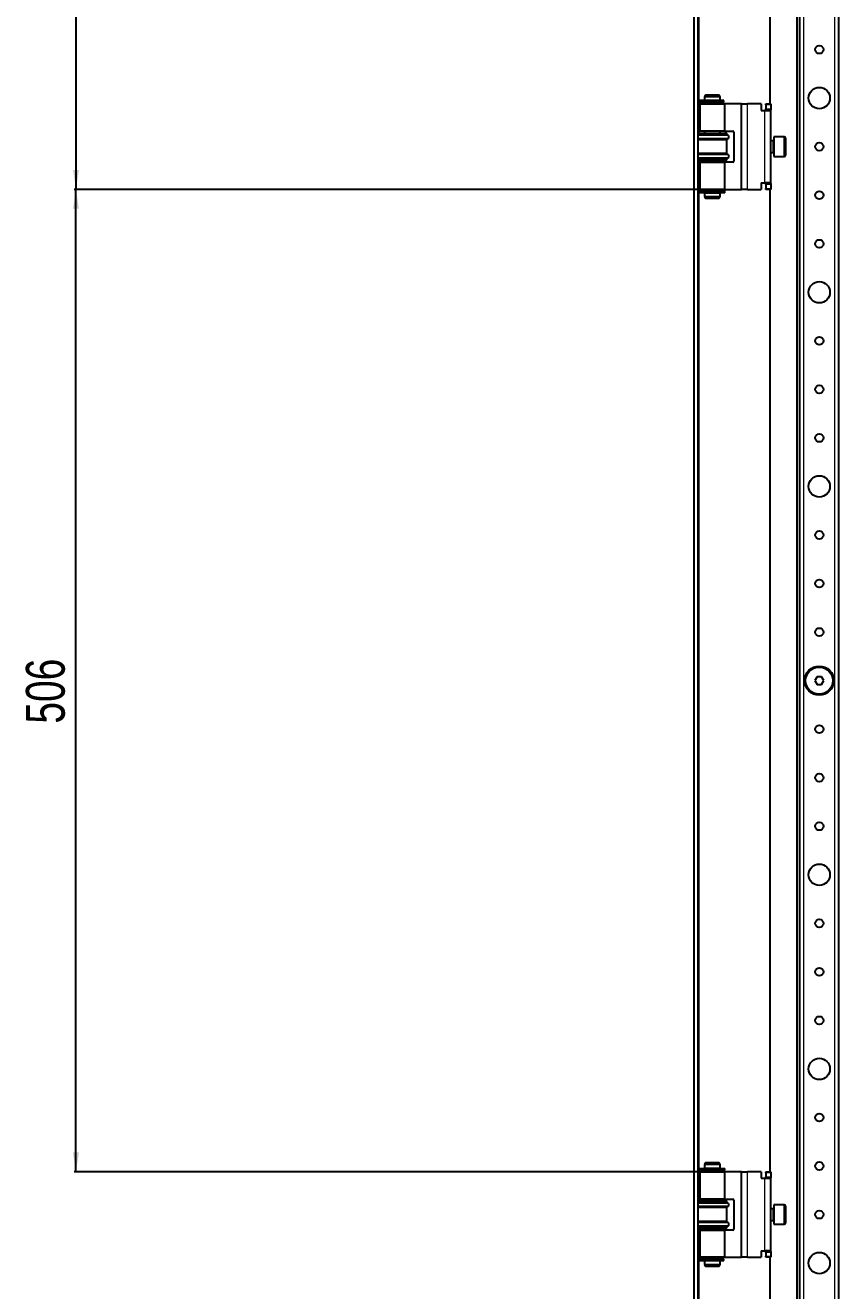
# Model space of a CAD drawing. Header units: millimetres. Extents: x -1414 to 3358, y -1920 to 1219.
# Drawn here: x -1414 to -995, y -535 to 116 of the extents above; entities that cross this region are included whole.
import ezdxf

# ---------------------------------------------------------------- set-up
doc = ezdxf.new("R2010")
doc.units = ezdxf.units.MM
doc.layers.add('FORMAT', color=7, linetype='Continuous')
doc.styles.add('SLDTEXTSTYLE0', font='TXT', dxfattribs={"width": 0.75})
doc.dimstyles.new('SLDDIMSTYLE0', dxfattribs={"dimtxt": 20, "dimasz": 10, "dimexe": 0, "dimexo": 0.0625, "dimgap": 5, "dimtad": 2, "dimdec": 1, "dimrnd": 1e-09, "dimzin": 12, "dimdsep": 46, "dimtxsty": 'SLDTEXTSTYLE0', "dimsah": 1, "dimcen": 0.09, "dimadec": 0, "dimazin": 3, "dimtfac": 1, "dimtofl": 0, "dimtmove": 0, "dimatfit": 3, "dimfxl": 0, "dimfrac": 2, "dimtolj": 1, "dimtzin": 12, "dimarcsym": 0})

# ---------------------------------------------------------------- blocks, each defined once
blk = doc.blocks.new('_D_9')
at = {"layer": 'FORMAT'}
for p, q in [((-1066.4, 650.78), (-1388.59, 650.78)), ((-1387.59, 650.78), (-1387.59, 31.78)), ((-1059.95, 31.78), (-1388.59, 31.78))]:
    blk.add_line(p, q, dxfattribs=at)
for points in [[(-1387.59, 650.78), (-1389.12, 640.78), (-1386.05, 640.78)], [(-1387.59, 31.78), (-1386.05, 41.78), (-1389.12, 41.78)]]:
    blk.add_solid(points, dxfattribs=at)
at = {"layer": 'FORMAT', "insert": (-1413.37, 319.12), "char_height": 20, "attachment_point": 1, "rotation": 90, "style": 'SLDTEXTSTYLE0'}
blk.add_mtext('619', dxfattribs=at)
blk = doc.blocks.new('_D_10')
at = {"layer": 'FORMAT'}
for p, q in [((-1059.95, 31.78), (-1388.59, 31.78)), ((-1387.59, -474.22), (-1387.59, 31.78)), ((-1059.95, -474.22), (-1388.59, -474.22))]:
    blk.add_line(p, q, dxfattribs=at)
for points in [[(-1387.59, 31.78), (-1389.12, 21.78), (-1386.05, 21.78)], [(-1387.59, -474.22), (-1386.05, -464.22), (-1389.12, -464.22)]]:
    blk.add_solid(points, dxfattribs=at)
at = {"layer": 'FORMAT', "insert": (-1413.37, -243.38), "char_height": 20, "attachment_point": 1, "rotation": 90, "style": 'SLDTEXTSTYLE0'}
blk.add_mtext('506', dxfattribs=at)

msp = doc.modelspace()

# ---------------------------------------------------------------- linework, layer by layer
at = {"color": 7, "linetype": 'Continuous', "lineweight": 25}
for p, q in [((-1069.44, 756.28), (-1069.44, -1198.72)), ((-1067.44, 756.28), (-1067.44, -1198.72)), ((-1016.44, 724.78), (-1016.44, -1167.22)), ((-1014.94, -1138.72), (-1014.94, 696.28)), ((-994.94, -1138.72), (-994.94, 696.28)), ((-1030.44, 606.78), (-1030.44, 75.78)), ((-1063.36, 80.53), (-1063.94, 79.53)), ((-1063.94, 79.53), (-1063.94, 77.53)), ((-1060.47, 79.53), (-1063.94, 79.53)), ((-1063.36, 80.53), (-1060.39, 80.53)), ((-1055.94, 79.53), (-1060.47, 79.53)), ((-1060.39, 80.53), (-1056.52, 80.53)), ((-1055.94, 79.53), (-1056.52, 80.53)), ((-1055.94, 77.53), (-1055.94, 79.53)), ((-1067.09, 77.48), (-1067.09, 76.58)), ((-1054.1, 77.48), (-1067.09, 77.48)), ((-1054.1, 76.58), (-1067.09, 76.58)), ((-1066.39, 75.78), (-1066.39, 61.78)), ((-1066.39, 75.78), (-1053.49, 75.78)), ((-1063.94, 77.53), (-1060.47, 77.53)), ((-1063.94, 76.53), (-1063.94, 75.78)), ((-1063.94, 76.53), (-1060.47, 76.53)), ((-1063.44, 77.53), (-1063.44, 77.48)), ((-1063.44, 76.58), (-1063.44, 76.53)), ((-1060.47, 77.53), (-1055.94, 77.53)), ((-1060.47, 76.53), (-1055.94, 76.53)), ((-1056.44, 77.48), (-1056.44, 77.53)), ((-1056.44, 76.53), (-1056.44, 76.58)), ((-1055.94, 75.78), (-1055.94, 76.53)), ((-1054.02, 77.48), (-1054.1, 77.48)), ((-1054.02, 76.58), (-1054.1, 76.58)), ((-1054.02, 76.58), (-1054.02, 77.48)), ((-1054, 77.48), (-1054.02, 77.48)), ((-1054, 76.58), (-1054.02, 76.58)), ((-1054, 76.58), (-1054, 77.48)), ((-1053.49, 61.78), (-1053.49, 75.78)), ((-1045.39, 75.78), (-1053.49, 75.78)), ((-1044.89, 75.78), (-1045.39, 75.78)), ((-1044.89, 75.78), (-1041.89, 75.78)), ((-1044.89, 31.78), (-1044.89, 75.78)), ((-1034.89, 75.78), (-1041.89, 75.78)), ((-1034.89, 75.78), (-1034.89, 72.48)), ((-1034.89, 72.48), (-1032.89, 72.48)), ((-1032.89, 72.48), (-1029.89, 72.48)), ((-1032.39, 75.78), (-1029.89, 75.78)), ((-1032.39, 75.28), (-1032.39, 75.78)), ((-1032.39, 75.28), (-1032.39, 73.28)), ((-1032.39, 72.78), (-1032.39, 73.28)), ((-1029.89, 72.78), (-1032.39, 72.78)), ((-1032.39, 72.78), (-1032.39, 72.48)), ((-1029.89, 75.78), (-1029.89, 75.28)), ((-1029.89, 75.28), (-1029.89, 73.28)), ((-1029.89, 73.28), (-1029.89, 72.78)), ((-1029.89, 72.48), (-1029.89, 72.78)), ((-1029.89, 35.08), (-1029.89, 72.48)), ((-1067.44, 60.78), (-1052.44, 60.78)), ((-1052.44, 60.18), (-1067.44, 60.18)), ((-1053.49, 61.78), (-1066.39, 61.78)), ((-1063.94, 61.78), (-1063.94, 60.78)), ((-1055.94, 60.78), (-1055.94, 61.78)), ((-1053.49, 61.78), (-1049.39, 61.78)), ((-1052.44, 60.18), (-1052.44, 60.78)), ((-1051.74, 59.5), (-1052.44, 60.18)), ((-1048.89, 61.28), (-1048.89, 46.28)), ((-1022.99, 58.78), (-1028.39, 58.78)), ((-1028.39, 58.78), (-1028.39, 48.78)), ((-1052.44, 57.38), (-1067.44, 57.38)), ((-1052.44, 57.38), (-1051.74, 58.07)), ((-1052.44, 50.18), (-1052.44, 57.38)), ((-1028.64, 56.78), (-1029.89, 56.78)), ((-1022.39, 58.18), (-1022.39, 49.38)), ((-1052.44, 50.18), (-1067.44, 50.18)), ((-1052.44, 47.38), (-1067.44, 47.38)), ((-1067.44, 46.78), (-1052.44, 46.78)), ((-1066.39, 45.78), (-1066.39, 31.78)), ((-1066.39, 45.78), (-1053.49, 45.78)), ((-1063.94, 46.78), (-1063.94, 45.78)), ((-1055.94, 45.78), (-1055.94, 46.78)), ((-1053.49, 31.78), (-1053.49, 45.78)), ((-1049.39, 45.78), (-1053.49, 45.78)), ((-1051.74, 49.5), (-1052.44, 50.18)), ((-1052.44, 47.38), (-1051.74, 48.07)), ((-1052.44, 46.78), (-1052.44, 47.38)), ((-1029.89, 50.78), (-1028.64, 50.78)), ((-1028.39, 48.78), (-1022.99, 48.78)), ((-1034.89, 35.08), (-1032.89, 35.08)), ((-1034.89, 35.08), (-1034.89, 31.78)), ((-1029.89, 35.08), (-1032.89, 35.08)), ((-1032.39, 35.08), (-1032.39, 34.78)), ((-1032.39, 34.78), (-1029.89, 34.78)), ((-1032.39, 34.28), (-1032.39, 34.78)), ((-1032.39, 34.28), (-1032.39, 32.28)), ((-1029.89, 34.78), (-1029.89, 35.08)), ((-1029.89, 34.78), (-1029.89, 34.28)), ((-1029.89, 34.28), (-1029.89, 32.28)), ((-1067.09, 30.98), (-1067.09, 30.08)), ((-1053.62, 30.98), (-1067.09, 30.98)), ((-1053.62, 30.08), (-1067.09, 30.08)), ((-1053.49, 31.78), (-1066.39, 31.78)), ((-1063.94, 31.78), (-1063.94, 31.03)), ((-1063.94, 31.03), (-1060.47, 31.03)), ((-1063.94, 30.03), (-1063.94, 28.03)), ((-1063.94, 30.03), (-1060.47, 30.03)), ((-1063.94, 28.03), (-1063.36, 27.03)), ((-1063.94, 28.03), (-1055.94, 28.03)), ((-1063.44, 31.03), (-1063.44, 30.98)), ((-1063.44, 30.08), (-1063.44, 30.03)), ((-1056.52, 27.03), (-1063.36, 27.03)), ((-1060.47, 31.03), (-1055.94, 31.03)), ((-1060.47, 30.03), (-1055.94, 30.03)), ((-1056.52, 27.03), (-1055.94, 28.03)), ((-1056.44, 30.98), (-1056.44, 31.03)), ((-1056.44, 30.03), (-1056.44, 30.08)), ((-1055.94, 31.03), (-1055.94, 31.78)), ((-1055.94, 28.03), (-1055.94, 30.03)), ((-1053.57, 30.98), (-1053.62, 30.98)), ((-1053.57, 30.08), (-1053.62, 30.08)), ((-1053.57, 30.08), (-1053.57, 30.98)), ((-1053.49, 31.78), (-1045.39, 31.78)), ((-1045.39, 31.78), (-1044.89, 31.78)), ((-1041.89, 31.78), (-1044.89, 31.78)), ((-1041.89, 31.78), (-1034.89, 31.78)), ((-1032.39, 31.78), (-1032.39, 32.28)), ((-1029.89, 31.78), (-1032.39, 31.78)), ((-1030.44, 31.78), (-1030.44, -474.22)), ((-1029.89, 32.28), (-1029.89, 31.78)), ((-1006.09, -219.22), (-1007.25, -221.22)), ((-1007.25, -221.22), (-1006.09, -223.22)), ((-1003.78, -219.22), (-1006.09, -219.22)), ((-1002.63, -221.22), (-1003.78, -219.22)), ((-1003.78, -223.22), (-1002.63, -221.22)), ((-1006.09, -223.22), (-1003.78, -223.22)), ((-1067.09, -472.52), (-1067.09, -473.42)), ((-1067.09, -472.52), (-1053.62, -472.52)), ((-1067.09, -473.42), (-1053.62, -473.42)), ((-1066.39, -474.22), (-1066.39, -488.22)), ((-1066.39, -474.22), (-1053.49, -474.22)), ((-1063.36, -469.47), (-1063.94, -470.47)), ((-1063.94, -470.47), (-1063.94, -472.47)), ((-1060.47, -470.47), (-1063.94, -470.47)), ((-1055.94, -472.47), (-1063.94, -472.47)), ((-1063.94, -473.47), (-1063.94, -474.22)), ((-1055.94, -473.47), (-1063.94, -473.47)), ((-1063.44, -472.47), (-1063.44, -472.52)), ((-1063.44, -473.42), (-1063.44, -473.47)), ((-1063.36, -469.47), (-1060.39, -469.47)), ((-1055.94, -470.47), (-1060.47, -470.47)), ((-1060.39, -469.47), (-1056.52, -469.47)), ((-1055.94, -470.47), (-1056.52, -469.47)), ((-1056.44, -472.52), (-1056.44, -472.47)), ((-1056.44, -473.47), (-1056.44, -473.42)), ((-1055.94, -472.47), (-1055.94, -470.47)), ((-1055.94, -474.22), (-1055.94, -473.47)), ((-1053.62, -472.52), (-1053.57, -472.52)), ((-1053.62, -473.42), (-1053.57, -473.42)), ((-1053.57, -473.42), (-1053.57, -472.52)), ((-1053.49, -488.22), (-1053.49, -474.22)), ((-1045.39, -474.22), (-1053.49, -474.22)), ((-1044.89, -474.22), (-1045.39, -474.22)), ((-1044.89, -518.22), (-1044.89, -474.22)), ((-1044.89, -474.22), (-1041.89, -474.22)), ((-1034.89, -474.22), (-1041.89, -474.22)), ((-1034.89, -474.22), (-1034.89, -477.52)), ((-1032.39, -474.22), (-1029.89, -474.22)), ((-1032.39, -474.72), (-1032.39, -474.22)), ((-1032.39, -474.72), (-1032.39, -476.72)), ((-1029.89, -474.22), (-1029.89, -474.72)), ((-1029.89, -474.72), (-1029.89, -476.72)), ((-1034.89, -477.52), (-1032.89, -477.52)), ((-1032.89, -477.52), (-1029.89, -477.52)), ((-1032.39, -477.22), (-1032.39, -476.72)), ((-1029.89, -477.22), (-1032.39, -477.22)), ((-1032.39, -477.22), (-1032.39, -477.52)), ((-1029.89, -476.72), (-1029.89, -477.22)), ((-1029.89, -477.52), (-1029.89, -477.22)), ((-1029.89, -514.92), (-1029.89, -477.52)), ((-1053.49, -488.22), (-1066.39, -488.22)), ((-1063.94, -488.22), (-1063.94, -489.22)), ((-1055.94, -489.22), (-1055.94, -488.22)), ((-1053.49, -488.22), (-1049.39, -488.22)), ((-1048.89, -488.72), (-1048.89, -503.72)), ((-1067.44, -489.22), (-1052.44, -489.22)), ((-1052.44, -489.82), (-1067.44, -489.82)), ((-1052.44, -492.62), (-1067.44, -492.62)), ((-1052.44, -489.82), (-1052.44, -489.22)), ((-1051.74, -490.5), (-1052.44, -489.82)), ((-1052.44, -492.62), (-1051.74, -491.93)), ((-1052.44, -499.82), (-1052.44, -492.62)), ((-1028.64, -493.22), (-1029.89, -493.22)), ((-1022.99, -491.22), (-1028.39, -491.22)), ((-1028.39, -491.22), (-1028.39, -496.22)), ((-1022.39, -491.82), (-1022.39, -496.22)), ((-1052.44, -499.82), (-1067.44, -499.82)), ((-1051.74, -500.5), (-1052.44, -499.82)), ((-1029.89, -499.22), (-1028.64, -499.22)), ((-1028.39, -496.22), (-1028.39, -501.22)), ((-1028.39, -501.22), (-1022.99, -501.22)), ((-1022.39, -496.22), (-1022.39, -500.62)), ((-1052.44, -502.62), (-1067.44, -502.62)), ((-1067.44, -503.22), (-1052.44, -503.22)), ((-1066.39, -504.22), (-1066.39, -518.22)), ((-1066.39, -504.22), (-1053.49, -504.22)), ((-1063.94, -503.22), (-1063.94, -504.22)), ((-1055.94, -504.22), (-1055.94, -503.22)), ((-1053.49, -518.22), (-1053.49, -504.22)), ((-1049.39, -504.22), (-1053.49, -504.22)), ((-1052.44, -502.62), (-1051.74, -501.93)), ((-1052.44, -503.22), (-1052.44, -502.62)), ((-1067.09, -519.02), (-1067.09, -519.92)), ((-1067.09, -519.02), (-1054.1, -519.02)), ((-1067.09, -519.92), (-1054.1, -519.92)), ((-1053.49, -518.22), (-1066.39, -518.22)), ((-1063.94, -518.22), (-1063.94, -518.97)), ((-1055.94, -518.97), (-1063.94, -518.97)), ((-1063.94, -519.97), (-1063.94, -521.97)), ((-1055.94, -519.97), (-1063.94, -519.97)), ((-1063.44, -518.97), (-1063.44, -519.02)), ((-1063.44, -519.92), (-1063.44, -519.97)), ((-1056.44, -519.02), (-1056.44, -518.97)), ((-1056.44, -519.97), (-1056.44, -519.92)), ((-1055.94, -518.97), (-1055.94, -518.22)), ((-1055.94, -521.97), (-1055.94, -519.97)), ((-1054.1, -519.02), (-1054.02, -519.02)), ((-1054.1, -519.92), (-1054.02, -519.92)), ((-1054.02, -519.92), (-1054.02, -519.02)), ((-1054.02, -519.02), (-1054, -519.02)), ((-1054.02, -519.92), (-1054, -519.92)), ((-1054, -519.92), (-1054, -519.02)), ((-1053.49, -518.22), (-1045.39, -518.22)), ((-1045.39, -518.22), (-1044.89, -518.22)), ((-1041.89, -518.22), (-1044.89, -518.22)), ((-1041.89, -518.22), (-1034.89, -518.22)), ((-1034.89, -514.92), (-1032.89, -514.92)), ((-1034.89, -514.92), (-1034.89, -518.22)), ((-1029.89, -514.92), (-1032.89, -514.92)), ((-1032.39, -514.92), (-1032.39, -515.22)), ((-1032.39, -515.22), (-1029.89, -515.22)), ((-1032.39, -515.72), (-1032.39, -515.22)), ((-1032.39, -515.72), (-1032.39, -517.72)), ((-1032.39, -518.22), (-1032.39, -517.72)), ((-1029.89, -518.22), (-1032.39, -518.22)), ((-1030.44, -518.22), (-1030.44, -1049.22)), ((-1029.89, -515.22), (-1029.89, -514.92)), ((-1029.89, -515.22), (-1029.89, -515.72)), ((-1029.89, -515.72), (-1029.89, -517.72)), ((-1029.89, -517.72), (-1029.89, -518.22)), ((-1063.94, -521.97), (-1063.36, -522.97)), ((-1063.94, -521.97), (-1055.94, -521.97)), ((-1056.52, -522.97), (-1063.36, -522.97)), ((-1056.52, -522.97), (-1055.94, -521.97))]:
    msp.add_line(p, q, dxfattribs=at)
at = {"color": 8, "linetype": 'Continuous', "lineweight": 18}
for p, q in [((-1012.94, -1138.72), (-1012.94, 696.28)), ((-996.94, -1138.72), (-996.94, 696.28)), ((-1066.84, 77.48), (-1066.84, 605.08)), ((-1066.84, 60.78), (-1066.84, 76.58)), ((-1054.1, 76.58), (-1054.1, 77.48)), ((-1045.39, 75.78), (-1045.39, 31.78)), ((-1041.89, 31.78), (-1041.89, 75.78)), ((-1032.89, 35.08), (-1032.89, 72.48)), ((-1029.89, 75.28), (-1032.39, 75.28)), ((-1032.39, 73.28), (-1029.89, 73.28)), ((-1051.74, 59.5), (-1067.44, 59.5)), ((-1022.99, 48.78), (-1022.99, 58.78)), ((-1051.74, 58.07), (-1067.44, 58.07)), ((-1028.64, 53.78), (-1028.64, 56.78)), ((-1028.64, 50.78), (-1028.64, 53.78)), ((-1051.74, 49.5), (-1067.44, 49.5)), ((-1051.74, 48.07), (-1067.44, 48.07)), ((-1066.84, 30.98), (-1066.84, 46.78)), ((-1029.89, 34.28), (-1032.39, 34.28)), ((-1066.84, -472.52), (-1066.84, 30.08)), ((-1053.62, 30.08), (-1053.62, 30.98)), ((-1032.39, 32.28), (-1029.89, 32.28)), ((-1066.84, -489.22), (-1066.84, -473.42)), ((-1053.62, -472.52), (-1053.62, -473.42)), ((-1045.39, -474.22), (-1045.39, -518.22)), ((-1041.89, -518.22), (-1041.89, -474.22)), ((-1029.89, -474.72), (-1032.39, -474.72)), ((-1032.89, -514.92), (-1032.89, -477.52)), ((-1032.39, -476.72), (-1029.89, -476.72)), ((-1051.74, -490.5), (-1067.44, -490.5)), ((-1051.74, -491.93), (-1067.44, -491.93)), ((-1028.64, -499.22), (-1028.64, -493.22)), ((-1022.99, -496.22), (-1022.99, -491.22)), ((-1051.74, -500.5), (-1067.44, -500.5)), ((-1022.99, -501.22), (-1022.99, -496.22)), ((-1051.74, -501.93), (-1067.44, -501.93)), ((-1066.84, -519.02), (-1066.84, -503.22)), ((-1066.84, -1047.52), (-1066.84, -519.92)), ((-1054.1, -519.02), (-1054.1, -519.92)), ((-1029.89, -515.72), (-1032.39, -515.72)), ((-1032.39, -517.72), (-1029.89, -517.72))]:
    msp.add_line(p, q, dxfattribs=at)
at = {"color": 7, "linetype": 'Continuous', "lineweight": 25}
for centre, radius in [((-1004.94, 103.78), 2.1), ((-1004.94, 78.78), 5.5), ((-1004.94, 53.78), 2.1), ((-1004.94, 28.78), 2.1), ((-1004.94, 3.78), 2.1), ((-1004.94, -21.22), 5.5), ((-1004.94, -46.22), 2.1), ((-1004.94, -71.22), 2.1), ((-1004.94, -96.22), 2.1), ((-1004.94, -121.22), 5.5), ((-1004.94, -146.22), 2.1), ((-1004.94, -171.22), 2.1), ((-1004.94, -196.22), 2.1), ((-1004.94, -221.22), 7.5), ((-1004.94, -221.22), 7), ((-1004.94, -246.22), 2.1), ((-1004.94, -271.22), 2.1), ((-1004.94, -296.22), 2.1), ((-1004.94, -321.22), 5.5), ((-1004.94, -346.22), 2.1), ((-1004.94, -371.22), 2.1), ((-1004.94, -396.22), 2.1), ((-1004.94, -421.22), 5.5), ((-1004.94, -446.22), 2.1), ((-1004.94, -471.22), 2.1), ((-1004.94, -496.22), 2.1), ((-1004.94, -521.22), 5.5)]:
    msp.add_circle(centre, radius, dxfattribs=at)
for centre, radius, start, end in [((-1052.44, 58.78), 1, 314.427, 45.573), ((-1049.39, 61.28), 0.5, 0, 90), ((-1022.99, 58.18), 0.6, 360, 90), ((-1028.64, 57.03), 0.25, 270, 360), ((-1052.44, 48.78), 1, 314.427, 45.573), ((-1049.39, 46.28), 0.5, 270, 0), ((-1028.64, 50.53), 0.25, 0, 90), ((-1022.99, 49.38), 0.6, 270, 0), ((-1049.39, -488.72), 0.5, 0, 90), ((-1052.44, -491.22), 1, 314.427, 45.573), ((-1028.64, -492.97), 0.25, 270, 0), ((-1022.99, -491.82), 0.6, 0, 90), ((-1052.44, -501.22), 1, 314.427, 45.573), ((-1028.64, -499.47), 0.25, 0, 90), ((-1022.99, -500.62), 0.6, 270, 0), ((-1049.39, -503.72), 0.5, 270, 0)]:
    msp.add_arc(centre, radius, start, end, dxfattribs=at)

# ---------------------------------------------------------------- dimensions: what is measured, and where the dimension line sits
at = {"layer": 'FORMAT'}
for p1, picture, middle in [((-1066.39, 650.78), '_D_9', (-1387.59, 341.28)), ((-1059.94, -474.22), '_D_10', (-1387.59, -221.22))]:
    dim = msp.add_linear_dim(base=(-1387.59, 31.78), p1=p1, p2=(-1059.94, 31.78), angle=90, dimstyle='SLDDIMSTYLE0', dxfattribs=at)
    dim.commit()
    dim.dimension.update_dxf_attribs({"geometry": picture, "text_midpoint": middle, "dimtype": 160})

doc.saveas('drawing.dxf')
